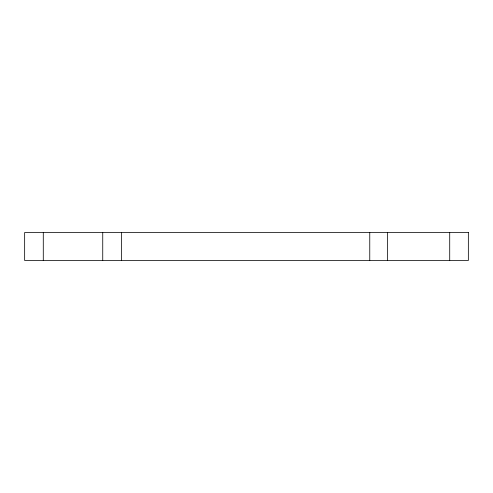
<?xml version="1.0" encoding="UTF-8"?>
<svg xmlns="http://www.w3.org/2000/svg" width="493" height="493" viewBox="0 0 493 493"><rect width="100%" height="100%" fill="white"/><g stroke="black" fill="none" stroke-linecap="round" stroke-linejoin="round"><path stroke-width="0.74" d="M449.715 232.523L449.715 260.477M387.603 232.523L387.603 260.477M369.762 232.523L369.762 260.477M121.377 232.523L121.377 260.477M102.741 232.523L102.741 260.477M43.285 232.523L43.285 260.477M468.35 232.523L24.65 232.523L24.65 260.477L468.35 260.477L468.35 232.523"/></g></svg>
